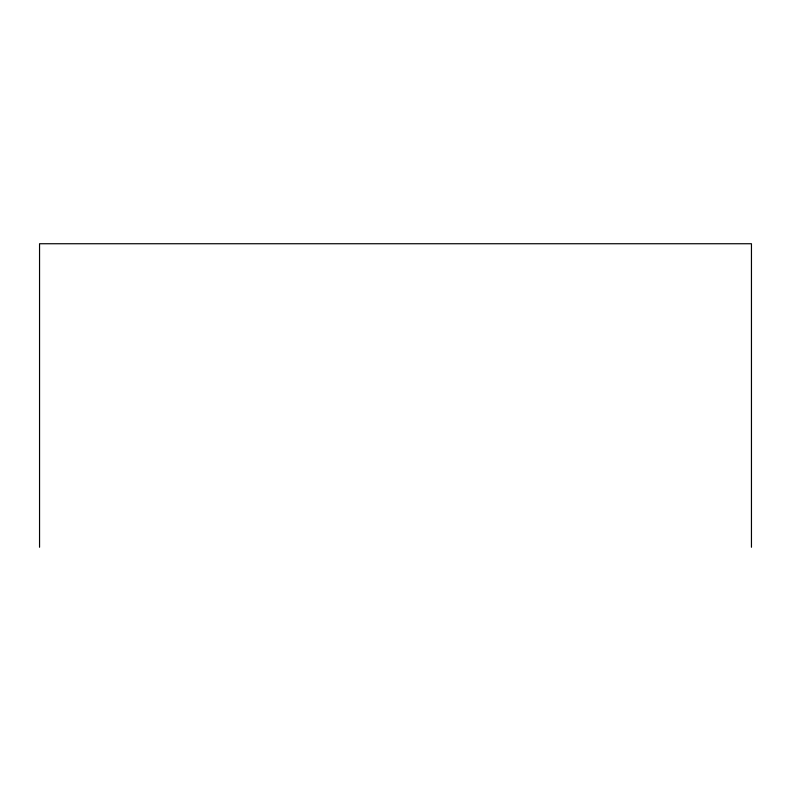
<?xml version="1.0" encoding="UTF-8"?>
<svg xmlns="http://www.w3.org/2000/svg" width="791" height="791" viewBox="0 0 791 791"><rect width="100%" height="100%" fill="white"/><g stroke="black" fill="none" stroke-linecap="round" stroke-linejoin="round"><path stroke-width="1.19" d="M751.45 547.263L751.45 243.737L39.55 243.737L39.55 547.263"/></g></svg>
